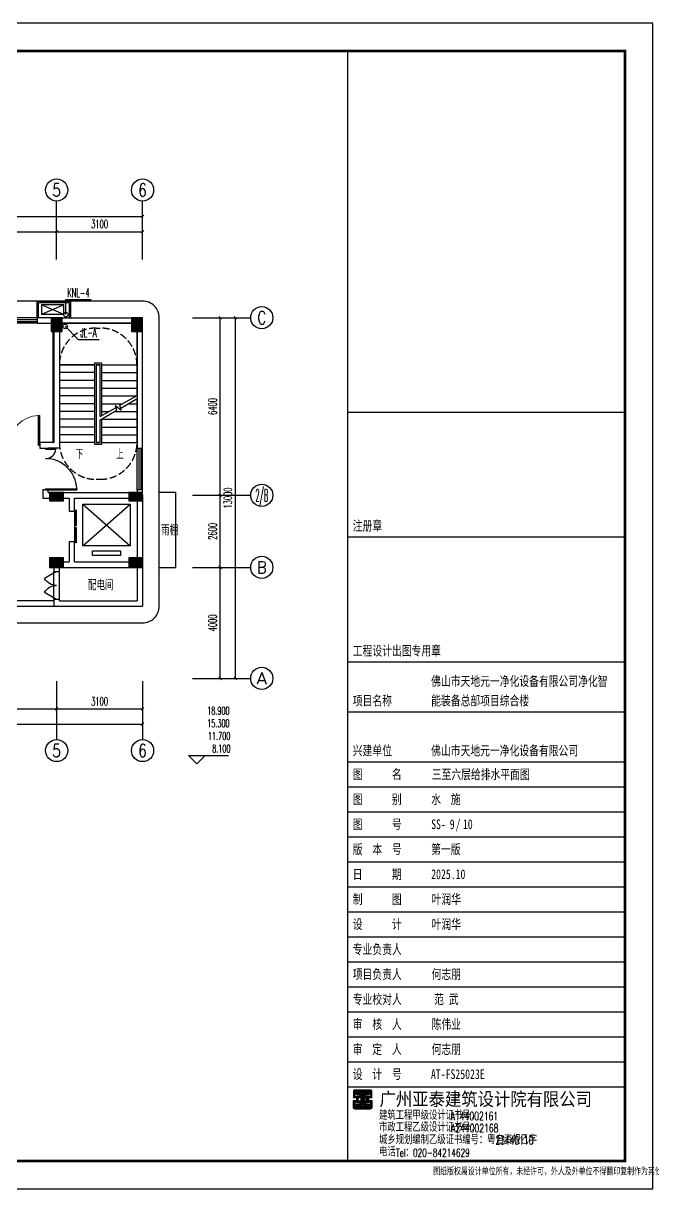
# Model space of a CAD drawing. Extents: x -1254782 to -617813, y -619975 to -323764.
# Drawn here: x -702436 to -679740, y -379629 to -337629 of the extents above; entities that cross this region are included whole.
import ezdxf
from ezdxf.enums import TextEntityAlignment as Align

# ---------------------------------------------------------------- set-up
doc = ezdxf.new("R2010")
doc.units = 0
doc.header["$LTSCALE"] = 1000
doc.header["$MEASUREMENT"] = 0
doc.linetypes.add('DASH', pattern=[0.35, 0.25, -0.1])
for name, color, linetype in [('4', 4, 'Continuous'), ('9', 9, 'Continuous'), ('AC', 252, 'Continuous'), ('AXIS', 3, 'Continuous'), ('AXIS_TEXT', 7, 'Continuous'), ('DIM_ELEV', 3, 'Continuous'), ('DIM_SYMB', 3, 'Continuous'), ('EVTR', 2, 'Continuous'), ('K+T', 252, 'Continuous'), ('LATRINE', 6, 'Continuous'), ('PUB_TITLE', 4, 'Continuous'), ('STAIR', 2, 'Continuous'), ('TWT_LEAD', 3, 'Continuous'), ('TWT_TEXT', 7, 'Continuous'), ('VPIPE-给水', 1, 'Continuous'), ('VPIPE-雨水', 222, 'DASH'), ('WALL', 7, 'Continuous'), ('WINDOW', 4, 'Continuous'), ('框', 130, 'Continuous')]:
    doc.layers.add(name, color=color, linetype=linetype)
doc.styles.add('-宋体', font='simsun_0.shx', dxfattribs={"width": 0.8})
doc.styles.add('_TCH_AXIS', font='COMPLEX', dxfattribs={"bigfont": 'GBCBIG'})
doc.styles.add('_TCH_DIM', font='SIMPLEX.shx', dxfattribs={"width": 0.8, "bigfont": 'GBCBIG.shx'})
doc.styles.add('_TCH_DIM_T3', font='SIMPLEX.shx', dxfattribs={"width": 0.564706, "bigfont": 'GBCBIG.shx'})
doc.styles.add('COMPLEX', font='COMPLEX')
doc.styles.add('TBC', font='simhei_0.shx', dxfattribs={"width": 0.9})
doc.styles.add('天正', font='SIMPLEX.shx', dxfattribs={"width": 0.7, "bigfont": 'HZTXT.shx'})
doc.dimstyles.new('_TCH_ARCH&&100', dxfattribs={"dimtxt": 297.5, "dimasz": 100, "dimexe": 250, "dimexo": 300, "dimgap": 126.25, "dimtad": 1, "dimdec": 0, "dimzin": 0, "dimdsep": 46, "dimtxsty": '_TCH_DIM_T3', "dimblk": 'ARCHTICK', "dimcen": 0.09, "dimclrt": 7, "dimazin": 2, "dimtfac": 1, "dimtdec": 0, "dimtix": 1, "dimtmove": 2, "dimatfit": 3, "dimfxl": 1, "dimtolj": 1, "dimtzin": 0, "dimarcsym": 0})

# ---------------------------------------------------------------- blocks, each defined once
blk = doc.blocks.new('A$C545B6328')
at = {"layer": 'AC'}
for p, q in [((400, 450), (-400, 450)), ((-400, 450), (-400, 100)), ((400, 450), (-400, 100)), ((400, 100), (-400, 450)), ((400, 100), (400, 450)), ((400, 100), (-400, 100))]:
    blk.add_line(p, q, dxfattribs=at)
blk = doc.blocks.new('A$C66D56BDA')
at = {"layer": '9'}
for points in [[(0, 100), (400, 100), (400, 600), (0, 600)], [(3300, 600), (3000, 600), (3000, 100), (3300, 100)], [(6400, 100), (6800, 100), (6800, 600), (6400, 600)], [(13400, 100), (13800, 100), (13800, 600), (13400, 600)], [(20400, 100), (20800, 100), (20800, 600), (20400, 600)], [(27400, 100), (27800, 100), (27800, 600), (27400, 600)], [(30300, 100), (30700, 100), (30700, 600), (30300, 600)], [(3300, -5500), (3000, -5500), (3000, -6000), (3300, -6000)], [(27850, -6000), (27850, -5700), (27350, -5700), (27350, -6000)], [(30700, -6000), (30700, -5700), (30200, -5700), (30200, -6000)], [(6850, -8600), (6850, -8200), (6350, -8200), (6350, -8600)], [(13850, -8600), (13850, -8200), (13350, -8200), (13350, -8600)], [(20850, -8600), (20850, -8200), (20350, -8200), (20350, -8600)], [(27850, -8400), (27850, -8050), (27350, -8050), (27350, -8400)], [(30700, -8400), (30700, -8050), (30200, -8050), (30200, -8400)]]:
    blk.add_hatch(color=256, dxfattribs=at).paths.add_polyline_path(points)
h = blk.add_hatch(color=256, dxfattribs=at)
edge = h.paths.add_edge_path()
edge.add_line((125, -6000), (448, -6000))
edge.add_line((448, -6000), (448, -5100))
edge.add_line((448, -5100), (0, -5100))
edge.add_arc((3300, -5100), 3300, 180, 195.8266)
at = {"layer": 'WALL'}
for points in [[(0, 100), (400, 100), (400, 600), (0, 600)], [(3300, 600), (3000, 600), (3000, 100), (3300, 100)], [(6400, 100), (6800, 100), (6800, 600), (6400, 600)], [(13400, 100), (13800, 100), (13800, 600), (13400, 600)], [(20400, 100), (20800, 100), (20800, 600), (20400, 600)], [(27400, 100), (27800, 100), (27800, 600), (27400, 600)], [(30300, 100), (30700, 100), (30700, 600), (30300, 600)], [(3300, -5500), (3000, -5500), (3000, -6000), (3300, -6000)], [(27850, -6000), (27850, -5700), (27350, -5700), (27350, -6000)], [(30700, -6000), (30700, -5700), (30200, -5700), (30200, -6000)], [(6850, -8600), (6850, -8200), (6350, -8200), (6350, -8600)], [(13850, -8600), (13850, -8200), (13350, -8200), (13350, -8600)], [(20850, -8600), (20850, -8200), (20350, -8200), (20350, -8600)], [(27850, -8400), (27850, -8050), (27350, -8050), (27350, -8400)], [(30700, -8400), (30700, -8050), (30200, -8050), (30200, -8400)]]:
    blk.add_lwpolyline(points, close=True, dxfattribs=at)
blk.add_lwpolyline([(125, -6000), (448, -6000), (448, -5100), (0, -5100, 0.069167), (125, -6000, -0.123047)], format="xyb", dxfattribs=at)
blk = doc.blocks.new('$WINLIB2D$00000001')
at = {"color": 0}
for points in [[(-0.5, 0.5), (-0.5, -0.5)], [(-0.5, 0.5), (0.5, 0.5)], [(0.5, -0.5), (0.5, 0.5)], [(0.5, 0.167), (-0.5, 0.167)], [(0.5, -0.167), (-0.5, -0.167)], [(-0.5, -0.5), (0.5, -0.5)]]:
    blk.add_lwpolyline(points, dxfattribs=at)
blk = doc.blocks.new('$DORLIB2D$00000127')
at = {"color": 0}
for points in [[(-0.533, 0.795), (-0.533, 0.69)], [(-0.033, 0.795), (-0.533, 0.795)], [(-0.033, 0.795), (-0.033, 0.69)], [(0.533, 0.795), (0.033, 0.795)], [(0.033, 0.795), (0.033, 0.69)], [(0.533, 0.795), (0.533, 0.69)], [(-0.033, 0.69), (-0.533, 0.69)], [(0.5, 0.5), (-0.5, 0.5)], [(0.533, 0.69), (0.033, 0.69)]]:
    blk.add_lwpolyline(points, dxfattribs=at)
blk = doc.blocks.new('$DorLib2D$00000225')
at = {"color": 0}
for p, q in [((0.475, -0.001), (0.475, 0.752)), ((0.475, 0.752), (0.5, 0.752)), ((0.5, -0.001), (0.5, 0.752)), ((-0.5, 0), (-0.5, 0.252)), ((-0.475, 0.252), (-0.5, 0.252)), ((-0.475, 0), (-0.475, 0.252)), ((-0.475, 0), (-0.5, 0)), ((0.475, -0.001), (0.5, -0.001))]:
    blk.add_line(p, q, dxfattribs=at)
for centre, radius, start, end in [((0.505, -0.002), 0.755, 92.2493, 179.7238), ((-0.501, 0.003), 0.251, 359.7899, 84.0974)]:
    blk.add_arc(centre, radius, start, end, dxfattribs=at)
blk = doc.blocks.new('$DorLib2D$00000001')
for p, q in [((0.45, 0.975), (0.5, 0.975)), ((0.45, 0), (0.45, 0.975)), ((0.5, 0), (0.5, 0.975)), ((0.5, 0), (0.45, 0))]:
    blk.add_line(p, q)
at = {"lineweight": 13}
blk.add_arc((0.475, 0), 0.975, 91.4693, 180, dxfattribs=at)
blk = doc.blocks.new('$DorLib2D$00000231')
at = {"color": 0}
for p, q in [((-0.5, 0), (-0.25, 0.433)), ((0.5, 0), (0.25, 0.433))]:
    blk.add_line(p, q, dxfattribs=at)
for centre, start, end in [((-0.5, 0), 0, 60), ((0.5, 0), 120, 180)]:
    blk.add_arc(centre, 0.5, start, end, dxfattribs=at)
blk = doc.blocks.new('_ArchTick')
at = {"color": 0, "linetype": 'ByBlock', "const_width": 0.4}
blk.add_lwpolyline([(-0.5, -0.5), (0.5, 0.5)], dxfattribs=at)
blk = doc.blocks.new('*D223')
at = {"layer": 'AXIS', "color": 0, "lineweight": -2, "transparency": 16777216}
for p, q in [((4000, 2600), (4000, 1100)), ((34700, 2600), (34700, 1100)), ((4000, 1350), (34700, 1350))]:
    blk.add_line(p, q, dxfattribs=at)
at = {"layer": 'Defpoints', "color": 0, "transparency": 16777216}
for p in [(4000, 2900), (34700, 2900), (34700, 1350)]:
    blk.add_point(p, dxfattribs=at)
at = {"layer": 'AXIS', "color": 0, "lineweight": -2, "transparency": 16777216, "xscale": 100, "yscale": 100, "zscale": 100, "rotation": 180}
blk.add_blockref('_ArchTick', (4000, 1350), dxfattribs=at)
at = {"layer": 'AXIS', "color": 0, "lineweight": -2, "transparency": 16777216, "xscale": 100, "yscale": 100, "zscale": 100}
blk.add_blockref('_ArchTick', (34700, 1350), dxfattribs=at)
at = {"layer": 'AXIS', "color": 7, "transparency": 16777216, "insert": (19350, 1625), "char_height": 297.5, "attachment_point": 5, "style": '_TCH_DIM_T3'}
blk.add_mtext('\\A1;30700', dxfattribs=at)
blk = doc.blocks.new('*D227')
at = {"layer": 'AXIS', "color": 0, "lineweight": -2, "transparency": 16777216}
for p, q in [((24600, 2600), (24600, 1650)), ((31600, 2600), (31600, 1650)), ((24600, 1900), (31600, 1900))]:
    blk.add_line(p, q, dxfattribs=at)
at = {"layer": 'Defpoints', "color": 0, "transparency": 16777216}
for p in [(24600, 2900), (31600, 2900), (31600, 1900)]:
    blk.add_point(p, dxfattribs=at)
at = {"layer": 'AXIS', "color": 0, "lineweight": -2, "transparency": 16777216, "xscale": 100, "yscale": 100, "zscale": 100, "rotation": 180}
blk.add_blockref('_ArchTick', (24600, 1900), dxfattribs=at)
at = {"layer": 'AXIS', "color": 0, "lineweight": -2, "transparency": 16777216, "xscale": 100, "yscale": 100, "zscale": 100}
blk.add_blockref('_ArchTick', (31600, 1900), dxfattribs=at)
at = {"layer": 'AXIS', "color": 7, "transparency": 16777216, "insert": (28100, 2175), "char_height": 297.5, "attachment_point": 5, "style": '_TCH_DIM_T3'}
blk.add_mtext('\\A1;7000', dxfattribs=at)
blk = doc.blocks.new('*D228')
at = {"layer": 'AXIS', "color": 0, "lineweight": -2, "transparency": 16777216}
for p, q in [((31600, 2600), (31600, 1650)), ((34700, 2600), (34700, 1650)), ((31600, 1900), (34700, 1900))]:
    blk.add_line(p, q, dxfattribs=at)
at = {"layer": 'Defpoints', "color": 0, "transparency": 16777216}
for p in [(31600, 2900), (34700, 2900), (34700, 1900)]:
    blk.add_point(p, dxfattribs=at)
at = {"layer": 'AXIS', "color": 0, "lineweight": -2, "transparency": 16777216, "xscale": 100, "yscale": 100, "zscale": 100, "rotation": 180}
blk.add_blockref('_ArchTick', (31600, 1900), dxfattribs=at)
at = {"layer": 'AXIS', "color": 0, "lineweight": -2, "transparency": 16777216, "xscale": 100, "yscale": 100, "zscale": 100}
blk.add_blockref('_ArchTick', (34700, 1900), dxfattribs=at)
at = {"layer": 'AXIS', "color": 7, "transparency": 16777216, "insert": (33150, 2175), "char_height": 297.5, "attachment_point": 5, "style": '_TCH_DIM_T3'}
blk.add_mtext('\\A1;3100', dxfattribs=at)
blk = doc.blocks.new('*D229')
at = {"layer": 'AXIS', "color": 0, "lineweight": -2, "transparency": 16777216}
for p, q in [((4000, 18400), (4000, 19900)), ((34700, 18400), (34700, 19900)), ((4000, 19650), (34700, 19650))]:
    blk.add_line(p, q, dxfattribs=at)
at = {"layer": 'Defpoints', "color": 0, "transparency": 16777216}
for p in [(34700, 19650), (4000, 18100), (34700, 18100)]:
    blk.add_point(p, dxfattribs=at)
at = {"layer": 'AXIS', "color": 0, "lineweight": -2, "transparency": 16777216, "xscale": 100, "yscale": 100, "zscale": 100, "rotation": 180}
blk.add_blockref('_ArchTick', (4000, 19650), dxfattribs=at)
at = {"layer": 'AXIS', "color": 0, "lineweight": -2, "transparency": 16777216, "xscale": 100, "yscale": 100, "zscale": 100}
blk.add_blockref('_ArchTick', (34700, 19650), dxfattribs=at)
at = {"layer": 'AXIS', "color": 7, "transparency": 16777216, "insert": (19350, 19925), "char_height": 297.5, "attachment_point": 5, "style": '_TCH_DIM_T3'}
blk.add_mtext('\\A1;30700', dxfattribs=at)
blk = doc.blocks.new('*D233')
at = {"layer": 'AXIS', "color": 0, "lineweight": -2, "transparency": 16777216}
for p, q in [((24600, 18400), (24600, 19350)), ((31600, 18400), (31600, 19350)), ((24600, 19100), (31600, 19100))]:
    blk.add_line(p, q, dxfattribs=at)
at = {"layer": 'Defpoints', "color": 0, "transparency": 16777216}
for p in [(31600, 19100), (24600, 18100), (31600, 18100)]:
    blk.add_point(p, dxfattribs=at)
at = {"layer": 'AXIS', "color": 0, "lineweight": -2, "transparency": 16777216, "xscale": 100, "yscale": 100, "zscale": 100, "rotation": 180}
blk.add_blockref('_ArchTick', (24600, 19100), dxfattribs=at)
at = {"layer": 'AXIS', "color": 0, "lineweight": -2, "transparency": 16777216, "xscale": 100, "yscale": 100, "zscale": 100}
blk.add_blockref('_ArchTick', (31600, 19100), dxfattribs=at)
at = {"layer": 'AXIS', "color": 7, "transparency": 16777216, "insert": (28100, 19375), "char_height": 297.5, "attachment_point": 5, "style": '_TCH_DIM_T3'}
blk.add_mtext('\\A1;7000', dxfattribs=at)
blk = doc.blocks.new('*D234')
at = {"layer": 'AXIS', "color": 0, "lineweight": -2, "transparency": 16777216}
for p, q in [((31600, 18400), (31600, 19350)), ((34700, 18400), (34700, 19350)), ((31600, 19100), (34700, 19100))]:
    blk.add_line(p, q, dxfattribs=at)
at = {"layer": 'Defpoints', "color": 0, "transparency": 16777216}
for p in [(34700, 19100), (31600, 18100), (34700, 18100)]:
    blk.add_point(p, dxfattribs=at)
at = {"layer": 'AXIS', "color": 0, "lineweight": -2, "transparency": 16777216, "xscale": 100, "yscale": 100, "zscale": 100, "rotation": 180}
blk.add_blockref('_ArchTick', (31600, 19100), dxfattribs=at)
at = {"layer": 'AXIS', "color": 0, "lineweight": -2, "transparency": 16777216, "xscale": 100, "yscale": 100, "zscale": 100}
blk.add_blockref('_ArchTick', (34700, 19100), dxfattribs=at)
at = {"layer": 'AXIS', "color": 7, "transparency": 16777216, "insert": (33150, 19375), "char_height": 297.5, "attachment_point": 5, "style": '_TCH_DIM_T3'}
blk.add_mtext('\\A1;3100', dxfattribs=at)
blk = doc.blocks.new('_AXISO')
blk.add_circle((0, 0), 0.5)
at = {"layer": 'AXIS_TEXT', "style": 'COMPLEX', "width": 1.041667}
blk.add_attdef('A', text='', height=0.56, dxfattribs=at).set_placement((-0.25, -0.28), (0.25, -0.28), align=Align.FIT)
blk = doc.blocks.new('*D239')
at = {"layer": 'AXIS', "color": 0, "lineweight": -2, "transparency": 16777216}
for p, q in [((36800, 16000), (38300, 16000)), ((38050, 3000), (38050, 16000)), ((36800, 3000), (38300, 3000))]:
    blk.add_line(p, q, dxfattribs=at)
at = {"layer": 'Defpoints', "color": 0, "transparency": 16777216}
for p in [(36500, 16000), (38050, 16000), (36500, 3000)]:
    blk.add_point(p, dxfattribs=at)
at = {"layer": 'AXIS', "color": 0, "lineweight": -2, "transparency": 16777216, "xscale": 100, "yscale": 100, "zscale": 100}
for p, rotation in [((38050, 16000), 90), ((38050, 3000), 270)]:
    blk.add_blockref('_ArchTick', p, dxfattribs=dict(at, rotation=rotation))
at = {"layer": 'AXIS', "color": 7, "transparency": 16777216, "insert": (37775, 9500), "char_height": 297.5, "attachment_point": 5, "rotation": 90, "style": '_TCH_DIM_T3'}
blk.add_mtext('\\A1;13000', dxfattribs=at)
blk = doc.blocks.new('*D240')
at = {"layer": 'AXIS', "color": 0, "lineweight": -2, "transparency": 16777216}
for p, q in [((36800, 7000), (37750, 7000)), ((37500, 3000), (37500, 7000)), ((36800, 3000), (37750, 3000))]:
    blk.add_line(p, q, dxfattribs=at)
at = {"layer": 'Defpoints', "color": 0, "transparency": 16777216}
for p in [(36500, 7000), (37500, 7000), (36500, 3000)]:
    blk.add_point(p, dxfattribs=at)
at = {"layer": 'AXIS', "color": 0, "lineweight": -2, "transparency": 16777216, "xscale": 100, "yscale": 100, "zscale": 100}
for p, rotation in [((37500, 7000), 90), ((37500, 3000), 270)]:
    blk.add_blockref('_ArchTick', p, dxfattribs=dict(at, rotation=rotation))
at = {"layer": 'AXIS', "color": 7, "transparency": 16777216, "insert": (37225, 5000), "char_height": 297.5, "attachment_point": 5, "rotation": 90, "style": '_TCH_DIM_T3'}
blk.add_mtext('\\A1;4000', dxfattribs=at)
blk = doc.blocks.new('*D241')
at = {"layer": 'AXIS', "color": 0, "lineweight": -2, "transparency": 16777216}
for p, q in [((36800, 9600), (37750, 9600)), ((37500, 7000), (37500, 9600)), ((36800, 7000), (37750, 7000))]:
    blk.add_line(p, q, dxfattribs=at)
at = {"layer": 'Defpoints', "color": 0, "transparency": 16777216}
for p in [(36500, 9600), (37500, 9600), (36500, 7000)]:
    blk.add_point(p, dxfattribs=at)
at = {"layer": 'AXIS', "color": 0, "lineweight": -2, "transparency": 16777216, "xscale": 100, "yscale": 100, "zscale": 100}
for p, rotation in [((37500, 9600), 90), ((37500, 7000), 270)]:
    blk.add_blockref('_ArchTick', p, dxfattribs=dict(at, rotation=rotation))
at = {"layer": 'AXIS', "color": 7, "transparency": 16777216, "insert": (37225, 8300), "char_height": 297.5, "attachment_point": 5, "rotation": 90, "style": '_TCH_DIM_T3'}
blk.add_mtext('\\A1;2600', dxfattribs=at)
blk = doc.blocks.new('*D242')
at = {"layer": 'AXIS', "color": 0, "lineweight": -2, "transparency": 16777216}
for p, q in [((36800, 16000), (37750, 16000)), ((37500, 9600), (37500, 16000)), ((36800, 9600), (37750, 9600))]:
    blk.add_line(p, q, dxfattribs=at)
at = {"layer": 'Defpoints', "color": 0, "transparency": 16777216}
for p in [(36500, 16000), (37500, 16000), (36500, 9600)]:
    blk.add_point(p, dxfattribs=at)
at = {"layer": 'AXIS', "color": 0, "lineweight": -2, "transparency": 16777216, "xscale": 100, "yscale": 100, "zscale": 100}
for p, rotation in [((37500, 16000), 90), ((37500, 9600), 270)]:
    blk.add_blockref('_ArchTick', p, dxfattribs=dict(at, rotation=rotation))
at = {"layer": 'AXIS', "color": 7, "transparency": 16777216, "insert": (37225, 12800), "char_height": 297.5, "attachment_point": 5, "rotation": 90, "style": '_TCH_DIM_T3'}
blk.add_mtext('\\A1;6400', dxfattribs=at)
blk = doc.blocks.new('A$C29A34EED')
at = {"layer": '框'}
for p, q in [((0, 461), (0, 14461)), ((0, 14461), (2000, 14461)), ((500, 461), (500, 14461)), ((1000, 461), (1000, 14461)), ((1500, 461), (1500, 14461)), ((2000, 461), (2000, 14461)), ((2000, 12961), (0, 12961)), ((2000, 10961), (0, 10961)), ((2000, 9005), (0, 9005)), ((2000, 7461), (0, 7461)), ((2000, 5961), (0, 5961)), ((2000, 3961), (0, 3961)), ((2000, 2005), (0, 2005)), ((2000, 461), (0, 461))]:
    blk.add_line(p, q, dxfattribs=at)
at = {"layer": '框', "style": '_TCH_DIM', "width": 0.8}
for s, p in [('日 期', (462, 13120)), ('签  名', (466, 11253)), ('实  名', (466, 9253)), ('工艺机械', (1953, 7486)), ('专 业', (472, 7613)), ('电 气', (957, 7555)), ('空 调', (1460, 7573)), ('日 期', (462, 6120)), ('签  名', (466, 4253)), ('实  名', (466, 2253)), ('专 业', (480, 613)), ('建 筑', (967, 607)), ('结 构', (1470, 612)), ('给排水', (1970, 645)), ('会', (470, 12)), ('签', (1174, -12))]:
    blk.add_text(s, height=450, rotation=90, dxfattribs=at).set_placement(p)
blk = doc.blocks.new('A$C54597E38')
at = {"layer": '9'}
h = blk.add_hatch(dxfattribs=at)
h.set_pattern_fill('ANSI31', color=256, scale=70.630202, angle=135, style=0)
h.set_pattern_definition([(180, (-153496.256, -56662.455), (-2e-15, -8.82877527), [])])
edge = h.paths.add_edge_path()
edge.add_line((99, 458), (99, 400))
edge.add_line((99, 400), (0, 400))
edge.add_line((0, 400), (0, 620))
edge.add_arc((64, 620), 63.6, 90, 180, ccw=False)
edge.add_line((64, 683), (622, 683))
edge.add_arc((622, 620), 63.6, 0, 90, ccw=False)
edge.add_line((685, 620), (685, 396))
edge.add_line((685, 396), (594, 396))
edge.add_line((594, 396), (594, 463))
edge.add_line((594, 463), (614, 463))
edge.add_line((614, 463), (624, 463))
edge.add_line((624, 463), (624, 613))
edge.add_line((624, 613), (68, 613))
edge.add_line((68, 613), (68, 458))
edge.add_line((68, 458), (99, 458))
h.paths.add_polyline_path([(369, 293), (369, 582), (586, 582), (586, 519), (436, 519), (436, 458), (557, 458), (557, 225), (431, 225), (431, 166), (588, 166), (588, 112), (370, 112), (370, 226), (321, 226), (321, 112), (103, 112), (103, 166), (260, 166), (260, 225), (133, 225), (133, 458), (255, 458), (255, 519), (104, 519), (104, 582), (321, 582), (321, 293)])
h.paths.add_polyline_path([(196, 399), (265, 399), (265, 289), (196, 289)], flags=16)
h.paths.add_polyline_path([(494, 399), (425, 399), (425, 289), (494, 289)], flags=16)
edge = h.paths.add_edge_path()
edge.add_line((99, 225), (99, 283))
edge.add_line((99, 283), (0, 283))
edge.add_line((0, 283), (0, 64))
edge.add_arc((64, 64), 63.6, 180, 270)
edge.add_line((64, 0), (622, 0))
edge.add_arc((622, 64), 63.6, 270, 360)
edge.add_line((685, 64), (685, 287))
edge.add_line((685, 287), (594, 287))
edge.add_line((594, 287), (594, 220))
edge.add_line((594, 220), (614, 220))
edge.add_line((614, 220), (624, 220))
edge.add_line((624, 220), (624, 71))
edge.add_line((624, 71), (68, 71))
edge.add_line((68, 71), (68, 225))
edge.add_line((68, 225), (99, 225))
blk.add_lwpolyline([(369, 293), (369, 293), (369, 582), (586, 582), (586, 519), (436, 519), (436, 458), (557, 458), (557, 225), (431, 225), (431, 166), (588, 166), (588, 112), (370, 112), (370, 226), (321, 226), (321, 112), (103, 112), (103, 166), (260, 166), (260, 225), (133, 225), (133, 458), (255, 458), (255, 519), (104, 519), (104, 582), (321, 582), (321, 293), (369, 293)], dxfattribs=at)
blk.add_lwpolyline([(99, 225), (99, 283), (0, 283), (0, 64, 0.414214), (64, 0), (622, 0, 0.414214), (685, 64), (685, 287), (594, 287), (594, 220), (614, 220), (624, 220), (624, 71), (68, 71), (68, 225)], format="xyb", close=True, dxfattribs=at)
blk.add_lwpolyline([(494, 399), (425, 399), (425, 289), (494, 289)], close=True, dxfattribs=at)
blk = doc.blocks.new('框')
at = {"layer": '4'}
for p, q in [((-296744, 162730), (-296744, 136314)), ((-286744, 162730), (-286744, 136314))]:
    blk.add_line(p, q, dxfattribs=at)
at = {"layer": '框'}
for p, q in [((-296744, 176314), (-296744, 136314)), ((-286744, 176314), (-286744, 136314)), ((-296744, 163305), (-286744, 163305)), ((-296744, 158802), (-286744, 158802)), ((-296744, 154299), (-286744, 154299)), ((-296744, 152498), (-286744, 152498)), ((-296744, 150697), (-286744, 150697)), ((-296744, 149796), (-286744, 149796)), ((-296744, 148896), (-286744, 148896)), ((-296744, 147995), (-286744, 147995)), ((-296744, 147095), (-286744, 147095)), ((-296744, 146194), (-286744, 146194)), ((-296744, 145293), (-286744, 145293)), ((-296744, 144393), (-286744, 144393)), ((-296744, 143492), (-286744, 143492)), ((-296744, 142592), (-286744, 142592)), ((-296744, 141691), (-286744, 141691)), ((-296744, 140790), (-286744, 140790)), ((-296744, 139890), (-286744, 139890)), ((-296744, 138989), (-286744, 138989))]:
    blk.add_line(p, q, dxfattribs=at)
at = {"layer": '4'}
blk.add_blockref('A$C54597E38', (-296545, 138194), dxfattribs=at)
at = {"layer": 'TWT_TEXT', "style": 'TBC', "width": 0.9}
blk.add_text('广州亚泰建筑设计院有限公司', height=480, dxfattribs=at).set_placement((-295594, 138303))
at = {"layer": 'TWT_TEXT', "style": '_TCH_DIM'}
for s, height, p in [('建筑工程甲级设计证书号：', 300, (-295611, 137801)), ('市政工程乙级设计证书号：', 300, (-295611, 137369)), ('城乡规划编制乙级证书编号：粤自资规乙字', 300, (-295611, 136920)), ('电话', 300, (-295611, 136486)), ('图纸版权属设计单位所有，未经许可，外人及外单位不得翻印复制作为其他工程之用', 249.73, (-293659, 135803))]:
    blk.add_text(s, height=height, rotation=359.9997, dxfattribs=at).set_placement(p)
at = {"layer": 'TWT_TEXT', "style": '天正', "width": 0.67}
for s, height, p in [('A144002161', 300, (-293024, 137780)), ('A244002168', 300, (-293014, 137347)), ('23440110', 300, (-291419, 136901)), ('Tel：020-84214629', 290, (-295000, 136465))]:
    blk.add_text(s, height=height, rotation=359.9997, dxfattribs=at).set_placement(p)
at = {"layer": '框', "style": '-宋体', "width": 0.74}
for s, p in [('注册章', (-296559, 159033)), ('工程设计出图专用章', (-296559, 154530)), ('佛山市天地元一净化设备有限公司净化智', (-293732, 153432)), ('项目名称', (-296559, 152729)), ('能装备总部项目综合楼', (-293732, 152729)), ('兴建单位', (-296559, 150928)), ('佛山市天地元一净化设备有限公司', (-293732, 150928)), ('图      名', (-296559, 150075)), ('图      别', (-296559, 149174)), ('水  施', (-293732, 149174)), ('图      号', (-296559, 148273)), ('SS-  /', (-293732, 148273)), ('10', (-292587, 148273)), ('版  本  号', (-296559, 147373)), ('第一版', (-293732, 147373)), ('日      期', (-296559, 146472)), ('2025.10', (-293732, 146472)), ('制      图', (-296559, 145572)), ('设      计', (-296559, 144671)), ('专业负责人', (-296559, 143770)), ('项目负责人', (-296559, 142870)), ('专业校对人', (-296559, 141969)), ('审  核  人', (-296559, 141069)), ('审  定  人', (-296559, 140168)), ('设  计  号', (-296559, 139267)), ('AT-FS25023E', (-293740, 139267))]:
    blk.add_text(s, height=350, dxfattribs=at).set_placement(p)
for s, p in [('叶润华', (-293185, 145572)), ('叶润华', (-293185, 144671)), ('何志朋', (-293185, 142870)), ('范 武', (-293185, 141969)), ('陈伟业', (-293185, 141069)), ('何志朋', (-293185, 140168))]:
    blk.add_text(s, height=350, dxfattribs=at).set_placement(p, align=Align.CENTER)
blk = doc.blocks.new('A$C7517252D')
at = {"layer": '4'}
for name, p in [('A$C29A34EED', (0, 26072)), ('框', (344644, -135781))]:
    blk.add_blockref(name, p, dxfattribs=at)
blk = doc.blocks.new('A$C6461084C')
h = blk.add_hatch()
h.set_pattern_fill('ANSI31', color=256, scale=25)
h.set_pattern_definition([(45, (405925.765, -73326.43), (-28.0633004, 28.0633004), [])])
h.paths.add_polyline_path([(31480, 15500), (31500, 15500), (31500, 11500), (31480, 11500)])
for p, q in [((31500, 5850), (31500, 6850)), ((31700, 5850), (31700, 6850))]:
    blk.add_line(p, q)
blk.add_lwpolyline([(31480, 15500), (31500, 15500), (31500, 11500), (31480, 11500)], close=True)
at = {"layer": '4'}
for p, q in [((29500, 5600), (31500, 5600)), ((31500, 5800), (29700, 5800))]:
    blk.add_line(p, q, dxfattribs=at)
blk.add_lwpolyline([(28900, 6400), (28900, 5600, 0.4142136), (29500, 5000), (34700, 5000, 0.4142136), (35300, 5600), (35300, 16000, 0.4142136), (34700, 16600), (4000, 16600, 0.4142136), (3400, 16000), (3400, 10300, 0.4142135), (7300, 6400), (28900, 6400)], format="xyb", dxfattribs=at)
blk.add_lwpolyline([(35300, 7000), (35900, 7000), (35900, 9700), (35300, 9700)], dxfattribs=at)
at = {"layer": 'AXIS'}
for p, q in [((31600, 18100), (31600, 20200)), ((34700, 18100), (34700, 20200)), ((36500, 16000), (38600, 16000)), ((36500, 9600), (38600, 9600)), ((36500, 7000), (38600, 7000)), ((36500, 3000), (38600, 3000)), ((31600, 2900), (31600, 800)), ((34700, 2900), (34700, 800))]:
    blk.add_line(p, q, dxfattribs=at)
at = {"layer": 'DIM_SYMB'}
for points in [[(32362.5, 11360, 0, 0, 0), (32362.5, 15050, 0, 0, 0), (33837.5, 15050, 0, 0, 0), (33837.5, 13200, 80, 0, 0), (33837.5, 12900, 0, 0, 0)], [(33837.5, 11360, 0, 0, 0), (33837.5, 12320, 80, 0, 0), (33837.5, 12620, 0, 0, 0)]]:
    blk.add_lwpolyline(points, format="xyseb", dxfattribs=at)
at = {"layer": 'EVTR'}
for p, q in [((32550, 7775), (32550, 9275)), ((32550, 9275), (34250, 9275)), ((32550, 7775), (34250, 9275)), ((32550, 9275), (34250, 7775)), ((34250, 9275), (34250, 7775)), ((34250, 7775), (32550, 7775)), ((32890, 7425), (32890, 7600)), ((32890, 7600), (33910, 7600)), ((33910, 7600), (33910, 7425)), ((33910, 7425), (32890, 7425))]:
    blk.add_line(p, q, dxfattribs=at)
at = {"layer": 'K+T', "linetype": 'DASH'}
for p, q in [((33025, 15625), (33175, 15625)), ((33025, 10175), (33175, 10175))]:
    blk.add_line(p, q, dxfattribs=at)
for centre, start, end in [((33025, 14300), 90, 180), ((33175, 14300), 0, 90), ((33025, 11500), 180, 270), ((33175, 11500), 270, 0)]:
    blk.add_arc(centre, 1325, start, end, dxfattribs=at)
at = {"layer": 'LATRINE'}
for points in [[(30900, 16000), (30900, 16600), (32100, 16600), (32100, 16000)], [(30950, 16000), (30950, 16550), (32050, 16550), (32050, 16000)]]:
    blk.add_lwpolyline(points, dxfattribs=at)
at = {"layer": 'STAIR'}
for p, q in [((34500, 15800), (31700, 15800)), ((31700, 15800), (31700, 14300)), ((34500, 14300), (34500, 15800)), ((31700, 14300), (31700, 11500)), ((32965, 14300), (31700, 14300)), ((31700, 14300), (32965, 14300)), ((33235, 14360), (32965, 14360)), ((32965, 14360), (32965, 11440)), ((33025, 14300), (33025, 11500)), ((33175, 14300), (33025, 14300)), ((33025, 14300), (33025, 11500)), ((33025, 14300), (33175, 14300)), ((33175, 12435.2), (33175, 14300)), ((33175, 12435.2), (33175, 14300)), ((33235, 12469.9), (33235, 14360)), ((33235, 14300), (34500, 14300)), ((33235, 14300), (34500, 14300)), ((34500, 13200.2), (34500, 14300)), ((32965, 14020), (31700, 14020)), ((33235, 14020), (34500, 14020)), ((32965, 13740), (31700, 13740)), ((32965, 13460), (31700, 13460)), ((33235, 13740), (34500, 13740)), ((33235, 13460), (34500, 13460)), ((32965, 13180), (31700, 13180)), ((33235, 13180), (34465, 13180)), ((33884.6, 12844.9), (34500, 13200.2)), ((33911.4, 12744.9), (34500, 13084.8)), ((34500, 11500), (34500, 13084.8)), ((32965, 12900), (31700, 12900)), ((32965, 12620), (31700, 12620)), ((33175, 12435.2), (33746.3, 12765.1)), ((33175, 12319.8), (33773.1, 12665.1)), ((33235, 12900), (33980, 12900)), ((33235, 12620), (33495, 12620)), ((33695, 12620), (34500, 12620)), ((33773.1, 12665.1), (33726.9, 12837.4)), ((33726.9, 12837.4), (33933, 12664.5)), ((33933, 12664.5), (33884.6, 12844.9)), ((34180, 12900), (34500, 12900)), ((32965, 12340), (31700, 12340)), ((33175, 11500), (33175, 12319.8)), ((33175, 11500), (33175, 12319.8)), ((33235, 11440), (33235, 12354.4)), ((33235, 12340), (34500, 12340)), ((32965, 12060), (31700, 12060)), ((32965, 11780), (31700, 11780)), ((33235, 12060), (34500, 12060)), ((33235, 11780), (34500, 11780)), ((32965, 11500), (31700, 11500)), ((32965, 11440), (33235, 11440)), ((33025, 11500), (33175, 11500)), ((33175, 11500), (33025, 11500)), ((33235, 11500), (34500, 11500))]:
    blk.add_line(p, q, dxfattribs=at)
at = {"layer": 'WALL'}
for p, q in [((31600, 16000), (30900, 16000)), ((30900, 16000), (30900, 15800)), ((31600, 16000), (34700, 16000)), ((34700, 11300), (34700, 16000)), ((30900, 15800), (31500, 15800)), ((31500, 15800), (31500, 11500)), ((31700, 15800), (31700, 11300)), ((31700, 15800), (34500, 15800)), ((34500, 15800), (34500, 11300)), ((31200, 11500), (31000, 11500)), ((31000, 11500), (31000, 11300)), ((31500, 11500), (31200, 11500)), ((31000, 11300), (31100, 11300)), ((31100, 11300), (31300, 11300)), ((31700, 11300), (31300, 11300)), ((34500, 11300), (34700, 11300)), ((31300, 9800), (31100, 9800)), ((31100, 9800), (31100, 9500)), ((31300, 9700), (31300, 9800)), ((31300, 9700), (32150, 9700)), ((32150, 9700), (34500, 9700)), ((34700, 9800), (34500, 9800)), ((34500, 9800), (34500, 9700)), ((34700, 9600), (34700, 9800)), ((31100, 9500), (32050, 9500)), ((32050, 9500), (32050, 9025)), ((32250, 9025), (32250, 9500)), ((32250, 9500), (34500, 9500)), ((34500, 9500), (34500, 7200)), ((34700, 9600), (34700, 7100)), ((32050, 9025), (32250, 9025)), ((32250, 7925), (32050, 7925)), ((32050, 7925), (32050, 7200)), ((32250, 7200), (32250, 7925)), ((31350, 7200), (31600, 7200)), ((31350, 7200), (31350, 7000)), ((31600, 7200), (32050, 7200)), ((32250, 7200), (34500, 7200)), ((31350, 7000), (31500, 7000)), ((31500, 7000), (31500, 6850)), ((31500, 6850), (31700, 6850)), ((31700, 6850), (31700, 7000)), ((31700, 7000), (32150, 7000)), ((32150, 7000), (34500, 7000)), ((34500, 7000), (34500, 5800)), ((34700, 7100), (34700, 5600)), ((31700, 5850), (31500, 5850)), ((31500, 5850), (31500, 5600)), ((31500, 5600), (34700, 5600)), ((31700, 5800), (31700, 5850)), ((31700, 5800), (34500, 5800))]:
    blk.add_line(p, q, dxfattribs=at)
for name, p in [('A$C545B6328', (31456.2, 16017.2)), ('A$C66D56BDA', (4000, 15400))]:
    blk.add_blockref(name, p)
at = {"layer": 'AXIS'}
ref = blk.add_blockref('_AXISO', (31600, 20600), dxfattribs=dict(at, xscale=800, yscale=800, zscale=800))
ref.add_attrib('A', '5', dxfattribs={"layer": 'AXIS_TEXT', "height": 465.9, "style": '_TCH_AXIS'}).set_placement((31444.7, 20367), (31755.3, 20367), align=Align.FIT)
ref = blk.add_blockref('_AXISO', (34700, 20600), dxfattribs=dict(at, xscale=800, yscale=800, zscale=800))
ref.add_attrib('A', '6', dxfattribs={"layer": 'AXIS_TEXT', "height": 465.9, "style": '_TCH_AXIS'}).set_placement((34544.7, 20367), (34855.3, 20367), align=Align.FIT)
ref = blk.add_blockref('_AXISO', (39000, 16000), dxfattribs=dict(at, xscale=800, yscale=800, zscale=800))
ref.add_attrib('A', 'C', dxfattribs={"layer": 'AXIS_TEXT', "height": 455.7, "style": '_TCH_AXIS'}).set_placement((38837.3, 15772.2), (39162.7, 15772.2), align=Align.FIT)
ref = blk.add_blockref('_AXISO', (39000, 9600), dxfattribs=dict(at, xscale=800, yscale=800, zscale=800))
ref.add_attrib('A', '2/B', dxfattribs={"layer": 'AXIS_TEXT', "height": 452.55, "style": '_TCH_AXIS', "width": 0.355932}).set_placement((38773.7, 9373.7), (39226.3, 9373.7), align=Align.FIT)
ref = blk.add_blockref('_AXISO', (39000, 7000), dxfattribs=dict(at, xscale=800, yscale=800, zscale=800))
ref.add_attrib('A', 'B', dxfattribs={"layer": 'AXIS_TEXT', "height": 435.3, "style": '_TCH_AXIS'}).set_placement((38823.8, 6782.4), (39176.2, 6782.4), align=Align.FIT)
ref = blk.add_blockref('_AXISO', (39000, 3000), dxfattribs=dict(at, xscale=800, yscale=800, zscale=800))
ref.add_attrib('A', 'A', dxfattribs={"layer": 'AXIS_TEXT', "height": 425.2, "style": '_TCH_AXIS'}).set_placement((38817.8, 2787.4), (39182.2, 2787.4), align=Align.FIT)
ref = blk.add_blockref('_AXISO', (31600, 400), dxfattribs=dict(at, xscale=800, yscale=800, zscale=800))
ref.add_attrib('A', '5', dxfattribs={"layer": 'AXIS_TEXT', "height": 465.9, "style": '_TCH_AXIS'}).set_placement((31444.7, 167), (31755.3, 167), align=Align.FIT)
ref = blk.add_blockref('_AXISO', (34700, 400), dxfattribs=dict(at, xscale=800, yscale=800, zscale=800))
ref.add_attrib('A', '6', dxfattribs={"layer": 'AXIS_TEXT', "height": 465.9, "style": '_TCH_AXIS'}).set_placement((34544.7, 167), (34855.3, 167), align=Align.FIT)
at = {"layer": 'WINDOW', "xscale": -2500, "yscale": 200, "zscale": -2500}
blk.add_blockref('$WINLIB2D$00000001', (29650, 15900), dxfattribs=at)
at = {"layer": 'WINDOW'}
for name, p, xscale, yscale, zscale, rotation in [('$DorLib2D$00000001', (30450, 11400), -1100, -1100, -1100, 180), ('$DorLib2D$00000225', (31200, 10550), 1500, 1500, 1500, 270), ('$WINLIB2D$00000001', (34600, 10550), -1500, 200, -1500, 270), ('$DORLIB2D$00000127', (32150, 8475), -1100, 200, -1100, 270), ('$DorLib2D$00000231', (31600, 6350), 1000, -1000, 1000, 270)]:
    blk.add_blockref(name, p, dxfattribs=dict(at, xscale=xscale, yscale=yscale, zscale=zscale, rotation=rotation))
at = {"layer": 'DIM_SYMB', "color": 7, "style": '_TCH_DIM', "width": 0.8}
for s, p in [('下', (32286.5, 10905)), ('上', (33754.1, 10905))]:
    blk.add_text(s, height=337.6, dxfattribs=at).set_placement(p)
at = {"layer": 'TWT_TEXT', "style": '_TCH_DIM', "width": 0.8}
for s, p in [('雨棚', (35366.3, 8153.5)), ('配电间', (32728.9, 6174.1))]:
    blk.add_text(s, height=385.82, dxfattribs=at).set_placement(p)
at = {"layer": 'AXIS'}
for p1, p2, distance, picture, middle in [((4000, 18100), (34700, 18100), 1550, '*D229', (19350, 19925)), ((24600, 18100), (31600, 18100), 1000, '*D233', (28100, 19375)), ((31600, 18100), (34700, 18100), 1000, '*D234', (33150, 19375)), ((36500, 3000), (36500, 16000), -1550, '*D239', (37775, 9500)), ((36500, 9600), (36500, 16000), -1000, '*D242', (37225, 12800)), ((36500, 7000), (36500, 9600), -1000, '*D241', (37225, 8300)), ((36500, 3000), (36500, 7000), -1000, '*D240', (37225, 5000)), ((4000, 2900), (34700, 2900), -1550, '*D223', (19350, 1625)), ((24600, 2900), (31600, 2900), -1000, '*D227', (28100, 2175)), ((31600, 2900), (34700, 2900), -1000, '*D228', (33150, 2175))]:
    dim = blk.add_aligned_dim(p1=p1, p2=p2, distance=distance, dimstyle='_TCH_ARCH&&100', dxfattribs=at)
    dim.commit()
    dim.dimension.update_dxf_attribs({"geometry": picture, "text_midpoint": middle})

msp = doc.modelspace()

# ---------------------------------------------------------------- linework, layer by layer
at = {"layer": 'DIM_ELEV'}
for p, q in [((-696172.9, -364312.2), (-696472.9, -364012.2)), ((-696472.9, -364012.2), (-695034.7, -364012.2)), ((-696172.9, -364312.2), (-695872.9, -364012.2))]:
    msp.add_line(p, q, dxfattribs=at)
at = {"layer": 'PUB_TITLE'}
msp.add_lwpolyline([(-739140.4, -379628.7), (-679740.4, -379628.7), (-679740.4, -337628.7), (-739140.4, -337628.7)], close=True, dxfattribs=at)
at = {"layer": 'PUB_TITLE', "const_width": 100}
msp.add_lwpolyline([(-736640.4, -378628.7), (-680740.4, -378628.7), (-680740.4, -338628.7), (-736640.4, -338628.7)], close=True, dxfattribs=at)
at = {"layer": 'TWT_LEAD'}
for p, q in [((-700900.8, -348128.6), (-700900.8, -347579)), ((-700900.8, -347579), (-699989.9, -347579)), ((-700925.6, -348548.9), (-700459.2, -349018.8)), ((-700459.2, -349018.8), (-699698.3, -349018.8))]:
    msp.add_line(p, q, dxfattribs=at)
at = {"layer": 'VPIPE-给水', "linetype": 'Continuous'}
msp.add_circle((-700925.6, -348548.9), 80, dxfattribs=at)
at = {"layer": 'VPIPE-雨水', "linetype": 'Continuous'}
msp.add_circle((-700900.8, -348128.6), 80, dxfattribs=at)

# ---------------------------------------------------------------- block references
at = {"layer": '4'}
msp.add_blockref('A$C7517252D', (-738640.4, -379161.3), dxfattribs=at)
at = {"layer": '9'}
msp.add_blockref('A$C6461084C', (-732835.9, -364238.6), dxfattribs=at)

# ---------------------------------------------------------------- texts
at = {"layer": 'DIM_ELEV', "color": 7, "style": '天正', "width": 0.525}
for s, p in [('18.900', (-695806.7, -362542.2)), ('15.300', (-695806.7, -362997.2)), ('11.700', (-695778.7, -363452.2)), ('8.100', (-695624.7, -363907.2))]:
    msp.add_text(s, height=280, dxfattribs=at).set_placement(p)
at = {"layer": 'TWT_LEAD', "color": 7, "style": '天正', "width": 0.525}
for s, p in [('KNL-4', (-700849.4, -347499)), ('JL-A', (-700378.7, -348938.8))]:
    msp.add_text(s, height=320, dxfattribs=at).set_placement(p)
at = {"layer": '框', "style": '-宋体', "width": 0.74}
msp.add_text('三至六层给排水平面图', height=350, dxfattribs=at).set_placement((-687707, -364868))
msp.add_text('9', height=350, dxfattribs=at).set_placement((-686971.8, -366667.5), align=Align.CENTER)

doc.saveas('drawing.dxf')
